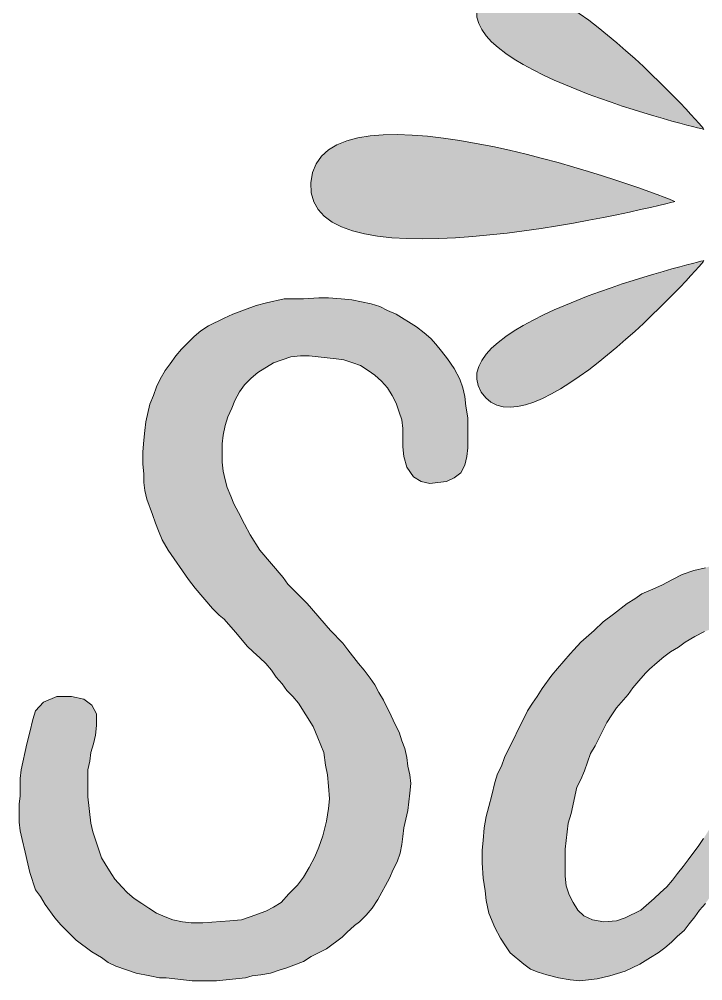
# Model space of a CAD drawing. Header units: inches. Extents: x 0.43 to 5.57, y -5.37 to -0.63.
# Drawn here: x 0.551 to 2.151, y -5.372 to -3.124 of the extents above; entities that cross this region are included whole.
import ezdxf

# ---------------------------------------------------------------- set-up
doc = ezdxf.new("R2010")
doc.units = ezdxf.units.IN
doc.header["$MEASUREMENT"] = 0
doc.layers.add('Layer 1', color=7, linetype='Continuous')

# ---------------------------------------------------------------- blocks, each defined once
blk = doc.blocks.new('block 3')
at = {"layer": 'Layer 1', "true_color": 0xcb963a}
h = blk.add_hatch(color=33, dxfattribs=at)
h.dxf.hatch_style = 2
h.paths.add_polyline_path([(1.2682, -4.868), (1.2637, -4.8386), (1.2501, -4.8046), (1.2388, -4.7775), (1.2049, -4.7232), (1.1913, -4.7074), (1.1777, -4.6938), (1.1664, -4.678), (1.1529, -4.6621), (1.1416, -4.6463), (1.128, -4.6305), (1.1144, -4.6169), (1.0986, -4.6033), (1.085, -4.5898), (1.0579, -4.5581), (1.0466, -4.5445), (1.0307, -4.5264), (1.0194, -4.5174), (1.0036, -4.5015), (0.9629, -4.4541), (0.947, -4.4337), (0.8995, -4.3658), (0.886, -4.3409), (0.8769, -4.3206), (0.8701, -4.3025), (0.8633, -4.2821), (0.8498, -4.246), (0.8452, -4.2256), (0.843, -4.2075), (0.843, -4.1871), (0.8407, -4.1645), (0.8407, -4.1351), (0.843, -4.108), (0.8452, -4.0854), (0.8475, -4.065), (0.8565, -4.0243), (0.8656, -4.0039), (0.8724, -3.9836), (0.8814, -3.9655), (0.8927, -3.9451), (0.9041, -3.9293), (0.9176, -3.9112), (0.9312, -3.8953), (0.9606, -3.8659), (0.9764, -3.8524), (0.9945, -3.8411), (1.0307, -3.823), (1.0511, -3.8139), (1.1054, -3.7936), (1.1302, -3.7868), (1.171, -3.7777), (1.2162, -3.7777), (1.2524, -3.7755), (1.275, -3.7755), (1.3044, -3.7777), (1.3293, -3.78), (1.3745, -3.789), (1.3949, -3.7958), (1.413, -3.8049), (1.4333, -3.8139), (1.4808, -3.8433), (1.4989, -3.8569), (1.5148, -3.8705), (1.5261, -3.884), (1.5396, -3.8999), (1.5532, -3.918), (1.5691, -3.9406), (1.5826, -3.9655), (1.5894, -3.9858), (1.5939, -4.0062), (1.5962, -4.0288), (1.6007, -4.056), (1.6007, -4.1261), (1.5985, -4.1464), (1.5939, -4.1668), (1.5849, -4.1849), (1.5691, -4.1962), (1.551, -4.2052), (1.5306, -4.2075), (1.5125, -4.2098), (1.4921, -4.2052), (1.4741, -4.1939), (1.4582, -4.1713), (1.4514, -4.1464), (1.4492, -4.1238), (1.4492, -4.0808), (1.4469, -4.0605), (1.4401, -4.0424), (1.4333, -4.022), (1.4243, -4.0039), (1.413, -3.9858), (1.3994, -3.97), (1.3836, -3.9564), (1.3677, -3.9451), (1.3496, -3.9338), (1.3316, -3.927), (1.3112, -3.9202), (1.2931, -3.918), (1.2298, -3.9112), (1.2094, -3.9112), (1.1868, -3.9135), (1.1461, -3.927), (1.1099, -3.9496), (1.0941, -3.9632), (1.0782, -3.9791), (1.0669, -3.9949), (1.0556, -4.0152), (1.0488, -4.0333), (1.0398, -4.0537), (1.033, -4.074), (1.0285, -4.0967), (1.0262, -4.117), (1.0262, -4.16), (1.0285, -4.1804), (1.033, -4.2007), (1.0375, -4.2188), (1.0466, -4.2392), (1.0533, -4.2573), (1.0646, -4.2776), (1.0782, -4.3048), (1.0918, -4.3296), (1.1144, -4.3658), (1.1687, -4.4292), (1.18, -4.445), (1.2252, -4.4902), (1.2795, -4.5536), (1.3089, -4.583), (1.3202, -4.5988), (1.3451, -4.6305), (1.3587, -4.6463), (1.3723, -4.6644), (1.3836, -4.6802), (1.3926, -4.6983), (1.4039, -4.7164), (1.422, -4.7526), (1.4311, -4.773), (1.4401, -4.7911), (1.4469, -4.8114), (1.4537, -4.8295), (1.4582, -4.8499), (1.4605, -4.8702), (1.465, -4.8906), (1.4673, -4.9109), (1.465, -4.9336), (1.4605, -4.9743), (1.4514, -5.015), (1.4492, -5.0354), (1.4469, -5.0534), (1.4424, -5.0738), (1.4356, -5.0942), (1.4266, -5.1123), (1.4175, -5.1326), (1.3904, -5.1824), (1.3768, -5.2027), (1.3632, -5.2186), (1.3474, -5.2344), (1.3361, -5.2435), (1.318, -5.2593), (1.3067, -5.2706), (1.2705, -5.2977), (1.2343, -5.3158), (1.2162, -5.3271), (1.1936, -5.3362), (1.1755, -5.343), (1.1597, -5.3475), (1.1393, -5.3543), (1.1167, -5.3588), (1.0963, -5.3611), (1.0805, -5.3656), (1.0126, -5.3724), (0.9561, -5.3724), (0.895, -5.3656), (0.8792, -5.3656), (0.8565, -5.3611), (0.8249, -5.3543), (0.7774, -5.3385), (0.7593, -5.3294), (0.7435, -5.3181), (0.7208, -5.3045), (0.6846, -5.2774), (0.6485, -5.2412), (0.6349, -5.2254), (0.6123, -5.1937), (0.601, -5.1756), (0.5896, -5.1598), (0.5761, -5.119), (0.5716, -5.0987), (0.5648, -5.0716), (0.558, -5.0421), (0.5535, -5.0218), (0.5512, -5.0014), (0.5512, -4.9585), (0.5535, -4.9404), (0.5535, -4.8996), (0.5557, -4.8793), (0.5693, -4.8182), (0.5761, -4.7911), (0.5829, -4.7617), (0.5896, -4.7413), (0.6077, -4.721), (0.6394, -4.7074), (0.6733, -4.7074), (0.7027, -4.7142), (0.7208, -4.7277), (0.7322, -4.7481), (0.7322, -4.7752), (0.7299, -4.7979), (0.7254, -4.8182), (0.7186, -4.8386), (0.7163, -4.8589), (0.7118, -4.8793), (0.7118, -4.9426), (0.7186, -5.0037), (0.7231, -5.024), (0.7435, -5.0851), (0.7548, -5.1032), (0.7683, -5.1236), (0.7751, -5.1349), (0.791, -5.153), (0.8045, -5.1666), (0.8204, -5.1801), (0.8385, -5.1914), (0.8543, -5.2027), (0.8724, -5.2141), (0.8927, -5.2231), (0.9108, -5.2299), (0.9335, -5.2344), (0.9538, -5.2367), (0.981, -5.2367), (1.0443, -5.2321), (1.0714, -5.2299), (1.0918, -5.2231), (1.128, -5.2095), (1.1461, -5.2005), (1.1642, -5.1892), (1.1823, -5.1688), (1.2026, -5.1485), (1.2162, -5.1304), (1.2298, -5.1077), (1.2433, -5.0829), (1.2524, -5.0602), (1.2614, -5.0331), (1.2705, -4.9992), (1.275, -4.9698), (1.2773, -4.9471), (1.275, -4.9177), (1.2727, -4.8906)])
h = blk.add_hatch(color=33, dxfattribs=at)
h.dxf.hatch_style = 2
h.paths.add_polyline_path([(2.7995, -4.9223), (2.795, -4.9336), (2.7837, -4.9562), (2.7724, -4.972), (2.7633, -4.9901), (2.7543, -5.0105), (2.7453, -5.0286), (2.7226, -5.0648), (2.7113, -5.0806), (2.7, -5.0987), (2.691, -5.1168), (2.6797, -5.1349), (2.6661, -5.1507), (2.6525, -5.1688), (2.6389, -5.1846), (2.6141, -5.2163), (2.6005, -5.2321), (2.5869, -5.2457), (2.5236, -5.3), (2.5055, -5.3113), (2.4851, -5.3226), (2.4603, -5.3339), (2.4331, -5.3452), (2.4128, -5.352), (2.3924, -5.3565), (2.3698, -5.3565), (2.3426, -5.3543), (2.3155, -5.3475), (2.2951, -5.3407), (2.2793, -5.3294), (2.2635, -5.3158), (2.2476, -5.2932), (2.2318, -5.2683), (2.225, -5.248), (2.2182, -5.2208), (2.216, -5.1914), (2.216, -5.1688), (2.2182, -5.1394), (2.2205, -5.1123), (2.2137, -5.1077), (2.2024, -5.1236), (2.1798, -5.1598), (2.1572, -5.1914), (2.1436, -5.2073), (2.1323, -5.2231), (2.1187, -5.2389), (2.1074, -5.2548), (2.0916, -5.2683), (2.078, -5.2819), (2.0622, -5.2955), (2.0463, -5.3068), (2.0282, -5.3181), (2.0033, -5.3339), (1.9694, -5.3498), (1.9332, -5.3611), (1.9038, -5.3679), (1.8631, -5.3724), (1.8405, -5.3701), (1.8134, -5.3656), (1.7862, -5.3588), (1.7658, -5.352), (1.7478, -5.3452), (1.7319, -5.3339), (1.7002, -5.3068), (1.6889, -5.2909), (1.6776, -5.2729), (1.6641, -5.248), (1.6505, -5.2141), (1.6437, -5.1846), (1.6414, -5.162), (1.6369, -5.1326), (1.6347, -5.0964), (1.6347, -5.067), (1.6369, -5.0444), (1.6392, -5.015), (1.6437, -4.9879), (1.6505, -4.9652), (1.6573, -4.9381), (1.6641, -4.9087), (1.6708, -4.8883), (1.6799, -4.8702), (1.6867, -4.8499), (1.741, -4.7413), (1.7523, -4.7232), (1.7636, -4.7074), (1.7749, -4.6893), (1.7975, -4.6576), (1.8111, -4.6418), (1.8405, -4.6078), (1.8495, -4.5988), (1.8654, -4.5807), (1.897, -4.5536), (1.9174, -4.5332), (1.9423, -4.5151), (1.9739, -4.4902), (1.992, -4.4789), (2.0079, -4.4676), (2.0282, -4.4586), (2.0554, -4.4473), (2.0803, -4.4337), (2.1029, -4.4224), (2.13, -4.4133), (2.1572, -4.4065), (2.1798, -4.3998), (2.2363, -4.3952), (2.2567, -4.393), (2.2838, -4.393), (2.3291, -4.3952), (2.3811, -4.3998), (2.4308, -4.4088), (2.4512, -4.4133), (2.4761, -4.4201), (2.5666, -4.4608), (2.5824, -4.4744), (2.5982, -4.4857), (2.6141, -4.4993), (2.6276, -4.5151), (2.6322, -4.54), (2.6231, -4.5717), (2.5982, -4.5988), (2.5733, -4.6146), (2.5553, -4.6169), (2.5372, -4.6101), (2.5191, -4.5966), (2.4987, -4.5852), (2.4806, -4.5739), (2.4648, -4.5671), (2.4467, -4.5581), (2.4263, -4.549), (2.4082, -4.5445), (2.3698, -4.5355), (2.3472, -4.5287), (2.3245, -4.5242), (2.2793, -4.5242), (2.2635, -4.5264), (2.2409, -4.5287), (2.2114, -4.5355), (2.1549, -4.5558), (2.1323, -4.5671), (2.1097, -4.5807), (2.0938, -4.592), (2.0757, -4.6033), (2.0599, -4.6146), (2.0441, -4.6282), (2.026, -4.644), (2.0169, -4.6531), (2.0011, -4.6712), (1.9875, -4.687), (1.9762, -4.7029), (1.9491, -4.7345), (1.9377, -4.7504), (1.9264, -4.7685), (1.8993, -4.8227), (1.888, -4.8408), (1.8744, -4.8815), (1.8654, -4.9019), (1.8563, -4.92), (1.8428, -4.9811), (1.836, -5.0037), (1.8292, -5.0648), (1.8292, -5.1281), (1.8314, -5.1507), (1.8382, -5.1711), (1.8473, -5.1892), (1.8586, -5.2073), (1.8722, -5.2208), (1.8925, -5.2299), (1.9197, -5.2344), (1.9491, -5.2321), (1.9694, -5.2254), (2.0056, -5.2073), (2.0373, -5.1801), (2.0508, -5.1666), (2.0667, -5.153), (2.0803, -5.1371), (2.0916, -5.1213), (2.1051, -5.1055), (2.1164, -5.0896), (2.1413, -5.0557), (2.1526, -5.0399), (2.1866, -4.9856), (2.2001, -4.9607), (2.216, -4.9313), (2.225, -4.9177), (2.2522, -4.8589), (2.2612, -4.8386), (2.2657, -4.8227), (2.2748, -4.8024), (2.2816, -4.7843), (2.2883, -4.7639), (2.2974, -4.739), (2.311, -4.6938), (2.32, -4.6689), (2.3268, -4.6463), (2.3404, -4.626), (2.363, -4.6146), (2.3833, -4.6101), (2.4037, -4.6124), (2.4241, -4.6169), (2.4603, -4.635), (2.4784, -4.6463), (2.4874, -4.6599), (2.4897, -4.6802), (2.4829, -4.6983), (2.4784, -4.7187), (2.4716, -4.739), (2.4625, -4.7798), (2.4557, -4.8001), (2.4512, -4.8182), (2.4376, -4.8589), (2.4331, -4.8815), (2.4308, -4.8951), (2.4241, -4.9223), (2.4195, -4.9426), (2.4105, -4.9811), (2.4037, -5.0082), (2.3992, -5.0308), (2.3947, -5.0557), (2.3879, -5.0896), (2.3811, -5.1281), (2.3788, -5.162), (2.3811, -5.1914), (2.3924, -5.2095), (2.415, -5.2208), (2.4489, -5.2231), (2.4761, -5.2141), (2.4964, -5.2027), (2.5281, -5.1801), (2.5439, -5.1643), (2.5711, -5.1349), (2.5982, -5.1032), (2.6208, -5.0716), (2.6322, -5.0534), (2.6457, -5.0354), (2.6503, -5.0218), (2.6864, -4.9675), (2.6955, -4.9494), (2.7068, -4.9313), (2.752, -4.8408), (2.7724, -4.8295), (2.7995, -4.8341), (2.8176, -4.8567), (2.8199, -4.8793), (2.8108, -4.8996)])
at = {"layer": 'Layer 1', "lineweight": 0}
for points in [[(1.2682, -4.868), (1.2637, -4.8386), (1.2501, -4.8046), (1.2388, -4.7775), (1.2049, -4.7232), (1.1913, -4.7074), (1.1777, -4.6938), (1.1664, -4.678), (1.1529, -4.6621), (1.1416, -4.6463), (1.128, -4.6305), (1.1144, -4.6169), (1.0986, -4.6033), (1.085, -4.5898), (1.0579, -4.5581), (1.0466, -4.5445), (1.0307, -4.5264), (1.0194, -4.5174), (1.0036, -4.5015), (0.9629, -4.4541), (0.947, -4.4337), (0.8995, -4.3658), (0.886, -4.3409), (0.8769, -4.3206), (0.8701, -4.3025), (0.8633, -4.2821), (0.8498, -4.246), (0.8452, -4.2256), (0.843, -4.2075), (0.843, -4.1871), (0.8407, -4.1645), (0.8407, -4.1351), (0.843, -4.108), (0.8452, -4.0854), (0.8475, -4.065), (0.8565, -4.0243), (0.8656, -4.0039), (0.8724, -3.9836), (0.8814, -3.9655), (0.8927, -3.9451), (0.9041, -3.9293), (0.9176, -3.9112), (0.9312, -3.8953), (0.9606, -3.8659), (0.9764, -3.8524), (0.9945, -3.8411), (1.0307, -3.823), (1.0511, -3.8139), (1.1054, -3.7936), (1.1302, -3.7868), (1.171, -3.7777), (1.2162, -3.7777), (1.2524, -3.7755), (1.275, -3.7755), (1.3044, -3.7777), (1.3293, -3.78), (1.3745, -3.789), (1.3949, -3.7958), (1.413, -3.8049), (1.4333, -3.8139), (1.4808, -3.8433), (1.4989, -3.8569), (1.5148, -3.8705), (1.5261, -3.884), (1.5396, -3.8999), (1.5532, -3.918), (1.5691, -3.9406), (1.5826, -3.9655), (1.5894, -3.9858), (1.5939, -4.0062), (1.5962, -4.0288), (1.6007, -4.056), (1.6007, -4.1261), (1.5985, -4.1464), (1.5939, -4.1668), (1.5849, -4.1849), (1.5691, -4.1962), (1.551, -4.2052), (1.5306, -4.2075), (1.5125, -4.2098), (1.4921, -4.2052), (1.4741, -4.1939), (1.4582, -4.1713), (1.4514, -4.1464), (1.4492, -4.1238), (1.4492, -4.0808), (1.4469, -4.0605), (1.4401, -4.0424), (1.4333, -4.022), (1.4243, -4.0039), (1.413, -3.9858), (1.3994, -3.97), (1.3836, -3.9564), (1.3677, -3.9451), (1.3496, -3.9338), (1.3316, -3.927), (1.3112, -3.9202), (1.2931, -3.918), (1.2298, -3.9112), (1.2094, -3.9112), (1.1868, -3.9135), (1.1461, -3.927), (1.1099, -3.9496), (1.0941, -3.9632), (1.0782, -3.9791), (1.0669, -3.9949), (1.0556, -4.0152), (1.0488, -4.0333), (1.0398, -4.0537), (1.033, -4.074), (1.0285, -4.0967), (1.0262, -4.117), (1.0262, -4.16), (1.0285, -4.1804), (1.033, -4.2007), (1.0375, -4.2188), (1.0466, -4.2392), (1.0533, -4.2573), (1.0646, -4.2776), (1.0782, -4.3048), (1.0918, -4.3296), (1.1144, -4.3658), (1.1687, -4.4292), (1.18, -4.445), (1.2252, -4.4902), (1.2795, -4.5536), (1.3089, -4.583), (1.3202, -4.5988), (1.3451, -4.6305), (1.3587, -4.6463), (1.3723, -4.6644), (1.3836, -4.6802), (1.3926, -4.6983), (1.4039, -4.7164), (1.422, -4.7526), (1.4311, -4.773), (1.4401, -4.7911), (1.4469, -4.8114), (1.4537, -4.8295), (1.4582, -4.8499), (1.4605, -4.8702), (1.465, -4.8906), (1.4673, -4.9109), (1.465, -4.9336), (1.4605, -4.9743), (1.4514, -5.015), (1.4492, -5.0354), (1.4469, -5.0534), (1.4424, -5.0738), (1.4356, -5.0942), (1.4266, -5.1123), (1.4175, -5.1326), (1.3904, -5.1824), (1.3768, -5.2027), (1.3632, -5.2186), (1.3474, -5.2344), (1.3361, -5.2435), (1.318, -5.2593), (1.3067, -5.2706), (1.2705, -5.2977), (1.2343, -5.3158), (1.2162, -5.3271), (1.1936, -5.3362), (1.1755, -5.343), (1.1597, -5.3475), (1.1393, -5.3543), (1.1167, -5.3588), (1.0963, -5.3611), (1.0805, -5.3656), (1.0126, -5.3724), (0.9561, -5.3724), (0.895, -5.3656), (0.8792, -5.3656), (0.8565, -5.3611), (0.8249, -5.3543), (0.7774, -5.3385), (0.7593, -5.3294), (0.7435, -5.3181), (0.7208, -5.3045), (0.6846, -5.2774), (0.6485, -5.2412), (0.6349, -5.2254), (0.6123, -5.1937), (0.601, -5.1756), (0.5896, -5.1598), (0.5761, -5.119), (0.5716, -5.0987), (0.5648, -5.0716), (0.558, -5.0421), (0.5535, -5.0218), (0.5512, -5.0014), (0.5512, -4.9585), (0.5535, -4.9404), (0.5535, -4.8996), (0.5557, -4.8793), (0.5693, -4.8182), (0.5761, -4.7911), (0.5829, -4.7617), (0.5896, -4.7413), (0.6077, -4.721), (0.6394, -4.7074), (0.6733, -4.7074), (0.7027, -4.7142), (0.7208, -4.7277), (0.7322, -4.7481), (0.7322, -4.7752), (0.7299, -4.7979), (0.7254, -4.8182), (0.7186, -4.8386), (0.7163, -4.8589), (0.7118, -4.8793), (0.7118, -4.9426), (0.7186, -5.0037), (0.7231, -5.024), (0.7435, -5.0851), (0.7548, -5.1032), (0.7683, -5.1236), (0.7751, -5.1349), (0.791, -5.153), (0.8045, -5.1666), (0.8204, -5.1801), (0.8385, -5.1914), (0.8543, -5.2027), (0.8724, -5.2141), (0.8927, -5.2231), (0.9108, -5.2299), (0.9335, -5.2344), (0.9538, -5.2367), (0.981, -5.2367), (1.0443, -5.2321), (1.0714, -5.2299), (1.0918, -5.2231), (1.128, -5.2095), (1.1461, -5.2005), (1.1642, -5.1892), (1.1823, -5.1688), (1.2026, -5.1485), (1.2162, -5.1304), (1.2298, -5.1077), (1.2433, -5.0829), (1.2524, -5.0602), (1.2614, -5.0331), (1.2705, -4.9992), (1.275, -4.9698), (1.2773, -4.9471), (1.275, -4.9177), (1.2727, -4.8906), (1.2682, -4.868)], [(2.1572, -5.1914), (2.1436, -5.2073), (2.1323, -5.2231), (2.1187, -5.2389), (2.1074, -5.2548), (2.0916, -5.2683), (2.078, -5.2819), (2.0622, -5.2955), (2.0463, -5.3068), (2.0282, -5.3181), (2.0033, -5.3339), (1.9694, -5.3498), (1.9332, -5.3611), (1.9038, -5.3679), (1.8631, -5.3724), (1.8405, -5.3701), (1.8134, -5.3656), (1.7862, -5.3588), (1.7658, -5.352), (1.7478, -5.3452), (1.7319, -5.3339), (1.7002, -5.3068), (1.6889, -5.2909), (1.6776, -5.2729), (1.6641, -5.248), (1.6505, -5.2141), (1.6437, -5.1846), (1.6414, -5.162), (1.6369, -5.1326), (1.6347, -5.0964), (1.6347, -5.067), (1.6369, -5.0444), (1.6392, -5.015), (1.6437, -4.9879), (1.6505, -4.9652), (1.6573, -4.9381), (1.6641, -4.9087), (1.6708, -4.8883), (1.6799, -4.8702), (1.6867, -4.8499), (1.741, -4.7413), (1.7523, -4.7232), (1.7636, -4.7074), (1.7749, -4.6893), (1.7975, -4.6576), (1.8111, -4.6418), (1.8405, -4.6078), (1.8495, -4.5988), (1.8654, -4.5807), (1.897, -4.5536), (1.9174, -4.5332), (1.9423, -4.5151), (1.9739, -4.4902), (1.992, -4.4789), (2.0079, -4.4676), (2.0282, -4.4586), (2.0554, -4.4473), (2.0803, -4.4337), (2.1029, -4.4224), (2.13, -4.4133), (2.1572, -4.4065)], [(2.1549, -4.5558), (2.1323, -4.5671), (2.1097, -4.5807), (2.0938, -4.592), (2.0757, -4.6033), (2.0599, -4.6146), (2.0441, -4.6282), (2.026, -4.644), (2.0169, -4.6531), (2.0011, -4.6712), (1.9875, -4.687), (1.9762, -4.7029), (1.9491, -4.7345), (1.9377, -4.7504), (1.9264, -4.7685), (1.8993, -4.8227), (1.888, -4.8408), (1.8744, -4.8815), (1.8654, -4.9019), (1.8563, -4.92), (1.8428, -4.9811), (1.836, -5.0037), (1.8292, -5.0648), (1.8292, -5.1281), (1.8314, -5.1507), (1.8382, -5.1711), (1.8473, -5.1892), (1.8586, -5.2073), (1.8722, -5.2208), (1.8925, -5.2299), (1.9197, -5.2344), (1.9491, -5.2321), (1.9694, -5.2254), (2.0056, -5.2073), (2.0373, -5.1801), (2.0508, -5.1666), (2.0667, -5.153), (2.0803, -5.1371), (2.0916, -5.1213), (2.1051, -5.1055), (2.1164, -5.0896), (2.1413, -5.0557), (2.1526, -5.0399)]]:
    blk.add_lwpolyline(points, dxfattribs=at)
blk = doc.blocks.new('block 11')
at = {"layer": 'Layer 1', "true_color": 0xd32227}
h = blk.add_hatch(color=242, dxfattribs=at)
h.dxf.hatch_style = 2
edge = h.paths.add_edge_path()
edge.add_spline(control_points=[(2.0856, -3.5503), (2.0667, -3.5377), (1.2527, -3.2348), (1.2338, -3.5061), (1.2152, -3.7732), (2.0856, -3.5503), (2.0856, -3.5503)], knot_values=[0, 0, 0, 0, 1, 1, 1, 2, 2, 2, 2], degree=3, periodic=1)
at = {"layer": 'Layer 1', "lineweight": 0}
blk.add_open_spline([(2.0856, -3.5503), (2.0667, -3.5377), (1.2527, -3.2348), (1.2338, -3.5061), (1.2152, -3.7732), (2.0856, -3.5503), (2.0856, -3.5503)], degree=3, knots=[0, 0, 0, 0, 1, 1, 1, 2, 2, 2, 2], dxfattribs=at)
blk = doc.blocks.new('block 12')
at = {"layer": 'Layer 1', "true_color": 0xd32227}
h = blk.add_hatch(color=242, dxfattribs=at)
h.dxf.hatch_style = 2
edge = h.paths.add_edge_path()
edge.add_spline(control_points=[(2.1536, -3.3814), (2.1458, -3.3672), (1.7336, -2.9096), (1.6326, -3.074), (1.5332, -3.2357), (2.1536, -3.3814), (2.1536, -3.3814)], knot_values=[0, 0, 0, 0, 1, 1, 1, 2, 2, 2, 2], degree=3, periodic=1)
at = {"layer": 'Layer 1', "lineweight": 0}
blk.add_open_spline([(2.1536, -3.3814), (2.1458, -3.3672), (1.7336, -2.9096), (1.6326, -3.074), (1.5332, -3.2357), (2.1536, -3.3814), (2.1536, -3.3814)], degree=3, knots=[0, 0, 0, 0, 1, 1, 1, 2, 2, 2, 2], dxfattribs=at)
blk = doc.blocks.new('block 13')
at = {"layer": 'Layer 1', "true_color": 0xd32227}
h = blk.add_hatch(color=242, dxfattribs=at)
h.dxf.hatch_style = 2
edge = h.paths.add_edge_path()
edge.add_spline(control_points=[(2.1536, -3.6883), (2.1458, -3.7025), (1.7336, -4.1601), (1.6326, -3.9958), (1.5332, -3.834), (2.1536, -3.6883), (2.1536, -3.6883)], knot_values=[0, 0, 0, 0, 1, 1, 1, 2, 2, 2, 2], degree=3, periodic=1)
at = {"layer": 'Layer 1', "lineweight": 0}
blk.add_open_spline([(2.1536, -3.6883), (2.1458, -3.7025), (1.7336, -4.1601), (1.6326, -3.9958), (1.5332, -3.834), (2.1536, -3.6883), (2.1536, -3.6883)], degree=3, knots=[0, 0, 0, 0, 1, 1, 1, 2, 2, 2, 2], dxfattribs=at)
blk = doc.blocks.new('block 10')
at = {"layer": 'Layer 1'}
for name in ['block 12', 'block 11', 'block 13']:
    blk.add_blockref(name, (0, 0), dxfattribs=at)
blk = doc.blocks.new('block 9')
at = {"layer": 'Layer 1'}
blk.add_blockref('block 10', (0, 0), dxfattribs=at)
blk = doc.blocks.new('block 7')
at = {"layer": 'Layer 1'}
blk.add_blockref('block 9', (0, 0), dxfattribs=at)
blk = doc.blocks.new('block 2')
at = {"layer": 'Layer 1'}
for name in ['block 7', 'block 3']:
    blk.add_blockref(name, (0, 0), dxfattribs=at)

msp = doc.modelspace()

# ---------------------------------------------------------------- block references
at = {"layer": 'Layer 1'}
msp.add_blockref('block 2', (0, 0), dxfattribs=at)

doc.saveas('drawing.dxf')
